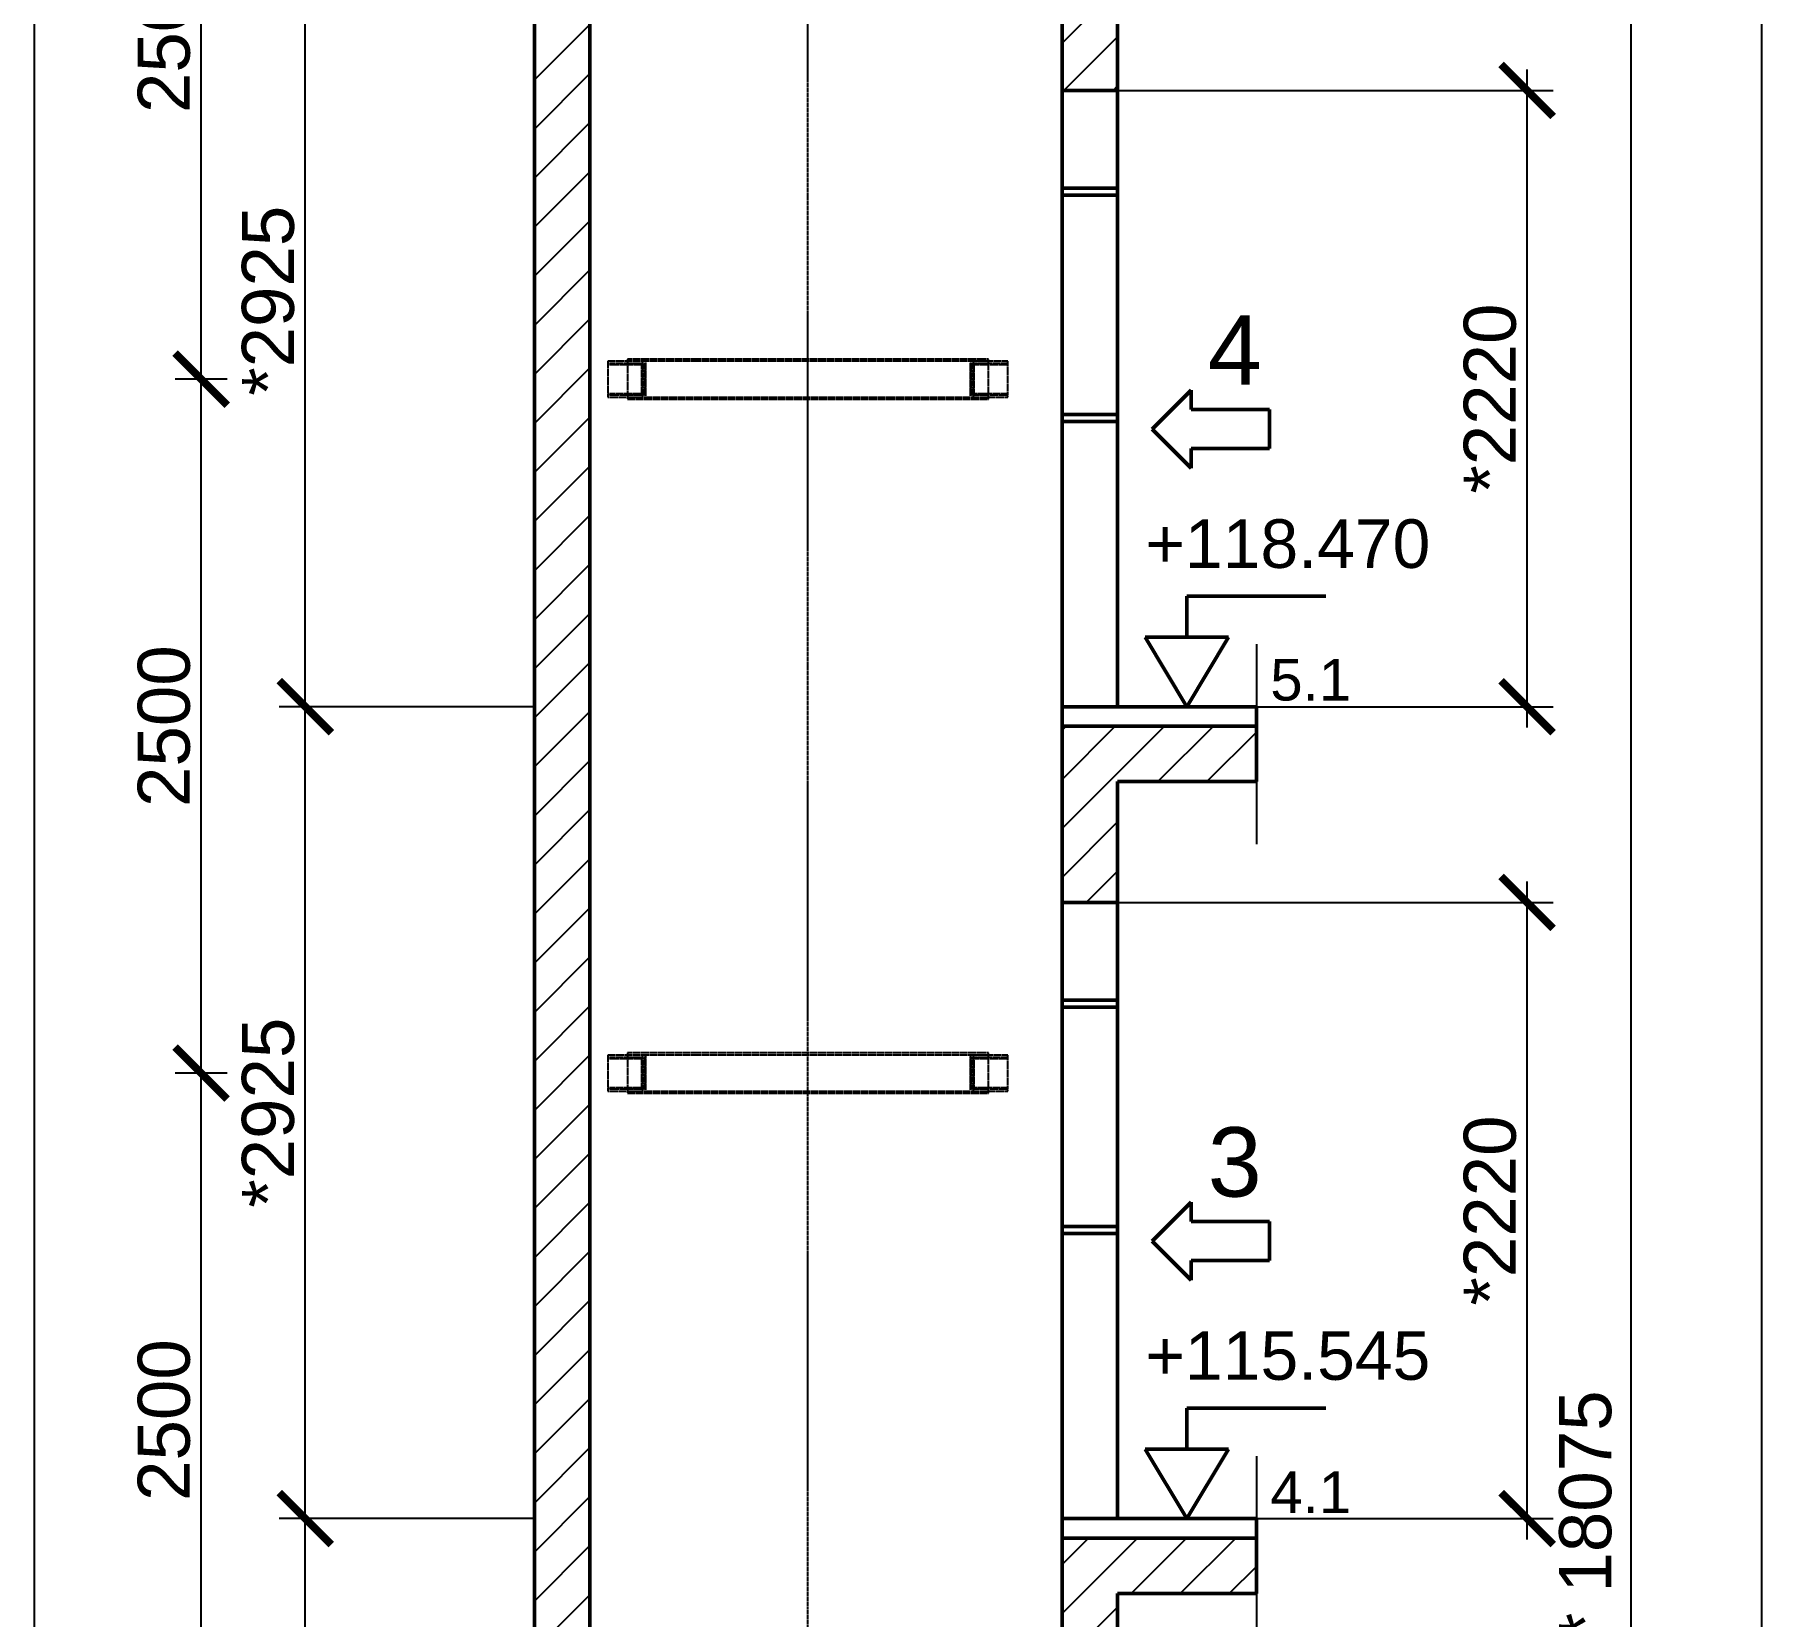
# Model space of a CAD drawing. Header units: millimetres. Extents: x -2854 to 202754, y -48725 to 27067.
# Drawn here: x 17156 to 23374, y -31300 to -25601 of the extents above; entities that cross this region are included whole.
import ezdxf

# ---------------------------------------------------------------- set-up
doc = ezdxf.new("R2010")
doc.units = ezdxf.units.MM
doc.linetypes.add('AM_ISO02W050', pattern=[7.5, 6, -1.5])
doc.linetypes.add('AM_ISO08W050', pattern=[18, 12, -1.5, 3, -1.5])
for name, color, linetype, lineweight in [('AM_0', 7, 'Continuous', 50), ('AM_5', 3, 'Continuous', 25), ('AM_8', 1, 'Continuous', 25), ('LDCar-AM_0', 7, 'Continuous', 50), ('LDCar-AM_4', 3, 'Continuous', 25), ('LDRailBrackets-AM_3', 6, 'AM_ISO02W050', 25), ('LDShaft-AM_0', 7, 'Continuous', 50), ('LDShaft-AM_5', 3, 'Continuous', 25), ('LDShaft-AM_7', 4, 'AM_ISO08W050', 25)]:
    doc.layers.add(name, color=color, linetype=linetype, lineweight=lineweight)
doc.layers.add('AM_VIEWS', color=1, linetype='Continuous', lineweight=25, plot=False)
doc.styles.add('LD', font='ARIALUNI.ttf')
doc.dimstyles.new('LIFT', dxfattribs={"dimtxt": 2.5, "dimasz": 2.5, "dimexe": 1.25, "dimexo": 0, "dimgap": 0.5, "dimtad": 1, "dimdec": 0, "dimzin": 1, "dimdsep": 46, "dimtxsty": 'LD', "dimblk": 'ARCHTICK', "dimcen": 0, "dimdle": 1, "dimclrd": 3, "dimclre": 3, "dimclrt": 4, "dimadec": 0, "dimazin": 0, "dimtp": 0.1, "dimtm": 0.1, "dimtfac": 0.71, "dimtdec": 0, "dimtix": 1, "dimtmove": 0, "dimatfit": 3, "dimfxl": 1, "dimtolj": 1, "dimarcsym": 0})

# ---------------------------------------------------------------- blocks, each defined once
blk = doc.blocks.new('LD_20260610085844_0000006A')
at = {"layer": 'LDShaft-AM_0'}
for p, q in [((-1900, 24391), (-1900, 0)), ((-1700, 0), (-1700, 24191)), ((0, 16375), (0, 15740)), ((200, 15740), (200, 16175)), ((0, 15740), (0, 15387.5)), ((0, 15740), (80, 15740)), ((80, 15740), (200, 15740)), ((200, 15387.5), (200, 15740)), ((0, 15387.5), (0, 15362.5)), ((0, 15387.5), (80, 15387.5)), ((80, 15362.5), (0, 15362.5)), ((0, 15362.5), (0, 14572.5)), ((80, 15387.5), (200, 15387.5)), ((200, 15362.5), (80, 15362.5)), ((200, 15362.5), (200, 15387.5)), ((200, 14572.5), (200, 15362.5)), ((0, 14572.5), (0, 14547.5)), ((0, 14572.5), (80, 14572.5)), ((80, 14572.5), (200, 14572.5)), ((200, 14547.5), (200, 14572.5)), ((80, 14547.5), (0, 14547.5)), ((0, 14547.5), (0, 13520)), ((200, 14547.5), (80, 14547.5)), ((200, 13520), (200, 14547.5)), ((80, 13450), (0, 13450)), ((0, 13450), (0, 12815)), ((200, 13450), (80, 13450)), ((700, 13450), (200, 13450)), ((700, 13250), (700, 13450)), ((200, 12815), (200, 13250)), ((200, 13250), (700, 13250)), ((0, 12815), (0, 12462.5)), ((0, 12815), (80, 12815)), ((80, 12815), (200, 12815)), ((200, 12462.5), (200, 12815)), ((0, 12462.5), (0, 12437.5)), ((0, 12462.5), (80, 12462.5)), ((80, 12437.5), (0, 12437.5)), ((0, 12437.5), (0, 11647.5)), ((80, 12462.5), (200, 12462.5)), ((200, 12437.5), (80, 12437.5)), ((200, 12437.5), (200, 12462.5)), ((200, 11647.5), (200, 12437.5)), ((0, 11647.5), (0, 11622.5)), ((0, 11647.5), (80, 11647.5)), ((80, 11647.5), (200, 11647.5)), ((200, 11622.5), (200, 11647.5)), ((80, 11622.5), (0, 11622.5)), ((0, 11622.5), (0, 10595)), ((200, 11622.5), (80, 11622.5)), ((200, 10595), (200, 11622.5)), ((80, 10525), (0, 10525)), ((0, 10525), (0, 9890)), ((200, 10525), (80, 10525)), ((700, 10525), (200, 10525)), ((700, 10325), (700, 10525)), ((200, 9890), (200, 10325)), ((200, 10325), (700, 10325))]:
    blk.add_line(p, q, dxfattribs=at)
blk = doc.blocks.new('LD_20260610085844_0000007C')
at = {"layer": 'LDShaft-AM_0'}
for p, q in [((80, 0), (0, 0)), ((0, 0), (0, -70)), ((200, 0), (80, 0)), ((700, 0), (200, 0)), ((700, -70), (700, 0)), ((0, -70), (80, -70)), ((80, -70), (200, -70)), ((200, -70), (700, -70))]:
    blk.add_line(p, q, dxfattribs=at)
blk = doc.blocks.new('LD_ENTRY_FLOOR_R')
for p, q in [((0, 0), (-150, 250)), ((150, 250), (0, 0))]:
    blk.add_line(p, q)
at = {"layer": 'AM_0'}
for p, q in [((0, 397.7), (500, 397.7)), ((0, 250), (0, 397.7)), ((-150, 250), (150, 250))]:
    blk.add_line(p, q, dxfattribs=at)
blk = doc.blocks.new('LD_20260610085844_0000007E')
at = {"layer": 'LDCar-AM_0'}
blk.add_blockref('LD_ENTRY_FLOOR_R', (0, 0), dxfattribs=at)
at = {"layer": 'LDCar-AM_0', "style": 'LD'}
blk.add_text('+115.545', height=175, dxfattribs=at).set_placement((-150, 500))
blk = doc.blocks.new('LD_ENTRY_R')
for p, q in [((0, 0), (140.6, 140.6)), ((140.6, 70.3), (140.6, 140.6)), ((140.6, 70.3), (422, 70.3)), ((422, -70.3), (422, 70.3)), ((0, 0), (140.6, -140.6)), ((140.6, -70.3), (422, -70.3)), ((140.6, -70.3), (140.6, -140.6))]:
    blk.add_line(p, q)
blk = doc.blocks.new('LD_20260610085844_0000007F')
at = {"layer": 'LDCar-AM_0'}
blk.add_blockref('LD_ENTRY_R', (0, 0), dxfattribs=at)
at = {"layer": 'LDCar-AM_0', "style": 'LD'}
blk.add_text('3', height=250, dxfattribs=at).set_placement((200, 160))
blk = doc.blocks.new('LD_20260610085844_00000081')
at = {"layer": 'LDShaft-AM_0'}
for p, q in [((80, 0), (0, 0)), ((0, 0), (0, -70)), ((200, 0), (80, 0)), ((700, 0), (200, 0)), ((700, -70), (700, 0)), ((0, -70), (80, -70)), ((80, -70), (200, -70)), ((200, -70), (700, -70))]:
    blk.add_line(p, q, dxfattribs=at)
blk = doc.blocks.new('LD_20260610085844_00000083')
at = {"layer": 'LDCar-AM_0'}
blk.add_blockref('LD_ENTRY_R', (0, 0), dxfattribs=at)
at = {"layer": 'LDCar-AM_0', "style": 'LD'}
blk.add_text('4', height=250, dxfattribs=at).set_placement((200, 160))
blk = doc.blocks.new('LD_20260610085844_00000084')
at = {"layer": 'LDCar-AM_0'}
blk.add_blockref('LD_ENTRY_FLOOR_R', (0, 0), dxfattribs=at)
at = {"layer": 'LDCar-AM_0', "style": 'LD'}
blk.add_text('+118.470', height=175, dxfattribs=at).set_placement((-150, 500))
blk = doc.blocks.new('LD_20260610085844_000000A4')
at = {"layer": 'LDShaft-AM_7'}
blk.add_line((0, -20061), (0, 4980), dxfattribs=at)
blk = doc.blocks.new('LD_20260610085844_000000B4')
at = {"layer": 'LDRailBrackets-AM_3'}
for p, q in [((-595, 64.5), (-720, 64.5)), ((-720, 64.5), (-720, 56.5)), ((-650, 72.5), (-650, 64.5)), ((650, 72.5), (-650, 72.5)), ((-650, 64.5), (-650, -64.5)), ((650, 64.5), (-650, 64.5)), ((-595, 56.5), (-595, 64.5)), ((720, 64.5), (595, 64.5)), ((595, 64.5), (595, 56.5)), ((650, 64.5), (650, 72.5)), ((650, -64.5), (650, 64.5)), ((720, 56.5), (720, 64.5)), ((-709, 56.5), (-720, 56.5)), ((-720, 56.5), (-720, 52.5)), ((-720, 52.5), (-720, -52.5)), ((-720, 52.5), (-709, 52.5)), ((-641, 56.5), (-709, 56.5)), ((-709, 56.5), (-709, 52.5)), ((-709, 52.5), (-709, 56.5)), ((-709, 52.5), (-641, 52.5)), ((-650, 56.5), (-589, 56.5)), ((-595, 56.5), (-641, 56.5)), ((-641, 56.5), (-641, 52.5)), ((-641, 52.5), (-641, 56.5)), ((-641, 52.5), (-595, 52.5)), ((-599, 56.5), (-599, -56.5)), ((-595, 56.5), (-599, 56.5)), ((-595, 52.5), (-595, 56.5)), ((-595, -56.5), (-595, 56.5)), ((-589, 56.5), (-589, -56.5)), ((-585, -60.5), (-585, 60.5)), ((-585, 60.5), (-585, -60.5)), ((585, 60.5), (585, -60.5)), ((585, -60.5), (585, 60.5)), ((589, -56.5), (589, 56.5)), ((589, 56.5), (650, 56.5)), ((595, 56.5), (595, 52.5)), ((641, 56.5), (595, 56.5)), ((595, 56.5), (595, -56.5)), ((599, 56.5), (595, 56.5)), ((595, 52.5), (641, 52.5)), ((599, -56.5), (599, 56.5)), ((641, 52.5), (641, 56.5)), ((641, 56.5), (641, 52.5)), ((709, 56.5), (641, 56.5)), ((641, 52.5), (709, 52.5)), ((709, 52.5), (709, 56.5)), ((709, 56.5), (709, 52.5)), ((720, 56.5), (709, 56.5)), ((709, 52.5), (720, 52.5)), ((720, 52.5), (720, 56.5)), ((720, -52.5), (720, 52.5)), ((-709, -52.5), (-720, -52.5)), ((-720, -52.5), (-720, -56.5)), ((-720, -56.5), (-720, -64.5)), ((-720, -56.5), (-709, -56.5)), ((-641, -52.5), (-709, -52.5)), ((-709, -52.5), (-709, -56.5)), ((-709, -56.5), (-709, -52.5)), ((-709, -56.5), (-641, -56.5)), ((-589, -56.5), (-650, -56.5)), ((-595, -52.5), (-641, -52.5)), ((-641, -52.5), (-641, -56.5)), ((-641, -56.5), (-641, -52.5)), ((-641, -56.5), (-595, -56.5)), ((-599, -56.5), (-595, -56.5)), ((-595, -56.5), (-595, -52.5)), ((-595, -64.5), (-595, -56.5)), ((650, -56.5), (589, -56.5)), ((595, -52.5), (595, -56.5)), ((641, -52.5), (595, -52.5)), ((595, -56.5), (595, -64.5)), ((595, -56.5), (641, -56.5)), ((595, -56.5), (599, -56.5)), ((641, -52.5), (641, -56.5)), ((709, -52.5), (641, -52.5)), ((641, -56.5), (641, -52.5)), ((641, -56.5), (709, -56.5)), ((709, -52.5), (709, -56.5)), ((720, -52.5), (709, -52.5)), ((709, -56.5), (709, -52.5)), ((709, -56.5), (720, -56.5)), ((720, -56.5), (720, -52.5)), ((720, -64.5), (720, -56.5)), ((-720, -64.5), (-595, -64.5)), ((-650, -64.5), (650, -64.5)), ((-650, -64.5), (-650, -72.5)), ((-650, -72.5), (650, -72.5)), ((595, -64.5), (720, -64.5)), ((650, -72.5), (650, -64.5))]:
    blk.add_line(p, q, dxfattribs=at)
blk = doc.blocks.new('LD_20260610085844_000000B7')
at = {"layer": 'LDRailBrackets-AM_3'}
for p, q in [((-595, 64.5), (-720, 64.5)), ((-720, 64.5), (-720, 56.5)), ((-650, 72.5), (-650, 64.5)), ((650, 72.5), (-650, 72.5)), ((-650, 64.5), (-650, -64.5)), ((650, 64.5), (-650, 64.5)), ((-595, 56.5), (-595, 64.5)), ((720, 64.5), (595, 64.5)), ((595, 64.5), (595, 56.5)), ((650, 64.5), (650, 72.5)), ((650, -64.5), (650, 64.5)), ((720, 56.5), (720, 64.5)), ((-709, 56.5), (-720, 56.5)), ((-720, 56.5), (-720, 52.5)), ((-720, 52.5), (-709, 52.5)), ((-720, 52.5), (-720, -52.5)), ((-709, 52.5), (-709, 56.5)), ((-641, 56.5), (-709, 56.5)), ((-709, 56.5), (-709, 52.5)), ((-709, 52.5), (-641, 52.5)), ((-650, 56.5), (-589, 56.5)), ((-641, 52.5), (-641, 56.5)), ((-595, 56.5), (-641, 56.5)), ((-641, 56.5), (-641, 52.5)), ((-641, 52.5), (-595, 52.5)), ((-599, 56.5), (-599, -56.5)), ((-595, 56.5), (-599, 56.5)), ((-595, 52.5), (-595, 56.5)), ((-595, -56.5), (-595, 56.5)), ((-589, 56.5), (-589, -56.5)), ((-585, -60.5), (-585, 60.5)), ((-585, 60.5), (-585, -60.5)), ((585, 60.5), (585, -60.5)), ((585, -60.5), (585, 60.5)), ((589, -56.5), (589, 56.5)), ((589, 56.5), (650, 56.5)), ((595, 56.5), (595, 52.5)), ((641, 56.5), (595, 56.5)), ((595, 56.5), (595, -56.5)), ((599, 56.5), (595, 56.5)), ((595, 52.5), (641, 52.5)), ((599, -56.5), (599, 56.5)), ((641, 56.5), (641, 52.5)), ((709, 56.5), (641, 56.5)), ((641, 52.5), (641, 56.5)), ((641, 52.5), (709, 52.5)), ((709, 56.5), (709, 52.5)), ((720, 56.5), (709, 56.5)), ((709, 52.5), (709, 56.5)), ((709, 52.5), (720, 52.5)), ((720, 52.5), (720, 56.5)), ((720, -52.5), (720, 52.5)), ((-709, -52.5), (-720, -52.5)), ((-720, -52.5), (-720, -56.5)), ((-720, -56.5), (-720, -64.5)), ((-720, -56.5), (-709, -56.5)), ((-709, -56.5), (-709, -52.5)), ((-641, -52.5), (-709, -52.5)), ((-709, -52.5), (-709, -56.5)), ((-709, -56.5), (-641, -56.5)), ((-589, -56.5), (-650, -56.5)), ((-641, -56.5), (-641, -52.5)), ((-595, -52.5), (-641, -52.5)), ((-641, -52.5), (-641, -56.5)), ((-641, -56.5), (-595, -56.5)), ((-599, -56.5), (-595, -56.5)), ((-595, -56.5), (-595, -52.5)), ((-595, -64.5), (-595, -56.5)), ((650, -56.5), (589, -56.5)), ((595, -52.5), (595, -56.5)), ((641, -52.5), (595, -52.5)), ((595, -56.5), (641, -56.5)), ((595, -56.5), (595, -64.5)), ((595, -56.5), (599, -56.5)), ((641, -52.5), (641, -56.5)), ((709, -52.5), (641, -52.5)), ((641, -56.5), (641, -52.5)), ((641, -56.5), (709, -56.5)), ((709, -56.5), (709, -52.5)), ((709, -52.5), (709, -56.5)), ((720, -52.5), (709, -52.5)), ((709, -56.5), (720, -56.5)), ((720, -56.5), (720, -52.5)), ((720, -64.5), (720, -56.5)), ((-720, -64.5), (-595, -64.5)), ((-650, -64.5), (650, -64.5)), ((-650, -64.5), (-650, -72.5)), ((-650, -72.5), (650, -72.5)), ((595, -64.5), (720, -64.5)), ((650, -72.5), (650, -64.5))]:
    blk.add_line(p, q, dxfattribs=at)
blk = doc.blocks.new('LD_20260610085844_000000BB')
at = {"layer": 'AM_8'}
for p, q in [((0, 15909.9), (200, 16109.9)), ((-1900, 15777.7), (-1700, 15977.7)), ((6.9, 15740), (200, 15933.1)), ((-1900, 15600.9), (-1700, 15800.9)), ((183.7, 15740), (200, 15756.3)), ((-1900, 15424.1), (-1700, 15624.1)), ((-1900, 15247.3), (-1700, 15447.3)), ((-1900, 15070.6), (-1700, 15270.6)), ((-1900, 14893.8), (-1700, 15093.8)), ((-1900, 14717), (-1700, 14917)), ((-1900, 14540.2), (-1700, 14740.2)), ((-1900, 14363.5), (-1700, 14563.5)), ((-1900, 14186.7), (-1700, 14386.7)), ((-1900, 14009.9), (-1700, 14209.9)), ((-1900, 13833.1), (-1700, 14033.1)), ((-1900, 13656.3), (-1700, 13856.3)), ((-1900, 13479.6), (-1700, 13679.6)), ((-1900, 13302.8), (-1700, 13502.8)), ((0, 13081.5), (368.5, 13450)), ((0, 13258.3), (191.7, 13450)), ((0, 13435), (15, 13450)), ((345.3, 13250), (545.3, 13450)), ((522.1, 13250), (700, 13427.9)), ((-1900, 13126), (-1700, 13326)), ((698.9, 13250), (700, 13251.1)), ((-1900, 12949.2), (-1700, 13149.2)), ((0, 12904.7), (200, 13104.7)), ((-1900, 12772.5), (-1700, 12972.5)), ((87.1, 12815), (200, 12927.9)), ((-1900, 12595.7), (-1700, 12795.7)), ((-1900, 12418.9), (-1700, 12618.9)), ((-1900, 12242.1), (-1700, 12442.1)), ((-1900, 12065.4), (-1700, 12265.4)), ((-1900, 11888.6), (-1700, 12088.6)), ((-1900, 11711.8), (-1700, 11911.8)), ((-1900, 11535), (-1700, 11735)), ((-1900, 11358.3), (-1700, 11558.3)), ((-1900, 11181.5), (-1700, 11381.5)), ((-1900, 11004.7), (-1700, 11204.7)), ((-1900, 10827.9), (-1700, 11027.9)), ((-1900, 10651.1), (-1700, 10851.1)), ((-1900, 10474.4), (-1700, 10674.4)), ((0, 10253), (272, 10525)), ((0, 10429.8), (95.2, 10525)), ((248.7, 10325), (448.7, 10525)), ((425.5, 10325), (625.5, 10525)), ((-1900, 10297.6), (-1700, 10497.6)), ((602.3, 10325), (700, 10422.7)), ((-1900, 10120.8), (-1700, 10320.8)), ((0, 10076.3), (200, 10276.3))]:
    blk.add_line(p, q, dxfattribs=at)
blk = doc.blocks.new('_ArchTick')
at = {"color": 0, "linetype": 'ByBlock', "const_width": 0.15}
blk.add_lwpolyline([(-0.5, -0.5), (0.5, 0.5)], dxfattribs=at)
blk = doc.blocks.new('*D1571')
at = {"layer": 'Defpoints', "color": 0, "transparency": 16777216}
for p in [(18130.7, -25097.6), (18955.7, -25097.6), (18955.7, -28022.6)]:
    blk.add_point(p, dxfattribs=at)
at = {"layer": 'LDShaft-AM_5', "color": 3, "lineweight": -2, "transparency": 16777216}
for p, q in [((18130.7, -28097.6), (18130.7, -25022.6)), ((18955.7, -25097.6), (18037, -25097.6)), ((18955.7, -28022.6), (18037, -28022.6))]:
    blk.add_line(p, q, dxfattribs=at)
at = {"layer": 'LDShaft-AM_5', "color": 3, "lineweight": -2, "transparency": 16777216, "xscale": 187.5, "yscale": 187.5, "zscale": 187.5}
for p, rotation in [((18130.7, -25097.6), 90), ((18130.7, -28022.6), 270)]:
    blk.add_blockref('_ArchTick', p, dxfattribs=dict(at, rotation=rotation))
at = {"layer": 'LDShaft-AM_5', "color": 4, "transparency": 16777216, "insert": (17997.4, -26560.1), "char_height": 187.5, "attachment_point": 5, "rotation": 90, "style": 'LD'}
blk.add_mtext('\\A1;*2925', dxfattribs=at)
blk = doc.blocks.new('*D1572')
at = {"layer": 'Defpoints', "color": 0, "transparency": 16777216}
for p in [(18130.7, -28022.6), (18955.7, -28022.6), (18955.7, -30947.6)]:
    blk.add_point(p, dxfattribs=at)
at = {"layer": 'LDShaft-AM_5', "color": 3, "lineweight": -2, "transparency": 16777216}
for p, q in [((18130.7, -31022.6), (18130.7, -27947.6)), ((18955.7, -28022.6), (18037, -28022.6)), ((18955.7, -30947.6), (18037, -30947.6))]:
    blk.add_line(p, q, dxfattribs=at)
at = {"layer": 'LDShaft-AM_5', "color": 3, "lineweight": -2, "transparency": 16777216, "xscale": 187.5, "yscale": 187.5, "zscale": 187.5}
for p, rotation in [((18130.7, -28022.6), 90), ((18130.7, -30947.6), 270)]:
    blk.add_blockref('_ArchTick', p, dxfattribs=dict(at, rotation=rotation))
at = {"layer": 'LDShaft-AM_5', "color": 4, "transparency": 16777216, "insert": (17997.4, -29485.1), "char_height": 187.5, "attachment_point": 5, "rotation": 90, "style": 'LD'}
blk.add_mtext('\\A1;*2925', dxfattribs=at)
blk = doc.blocks.new('*D1574')
at = {"layer": 'Defpoints', "color": 0, "transparency": 16777216}
for p in [(18130.7, -30947.6), (18955.7, -30947.6), (18955.7, -33872.6)]:
    blk.add_point(p, dxfattribs=at)
at = {"layer": 'LDShaft-AM_5', "color": 3, "lineweight": -2, "transparency": 16777216}
for p, q in [((18130.7, -33947.6), (18130.7, -30872.6)), ((18955.7, -30947.6), (18037, -30947.6)), ((18955.7, -33872.6), (18037, -33872.6))]:
    blk.add_line(p, q, dxfattribs=at)
at = {"layer": 'LDShaft-AM_5', "color": 3, "lineweight": -2, "transparency": 16777216, "xscale": 187.5, "yscale": 187.5, "zscale": 187.5}
for p, rotation in [((18130.7, -30947.6), 90), ((18130.7, -33872.6), 270)]:
    blk.add_blockref('_ArchTick', p, dxfattribs=dict(at, rotation=rotation))
at = {"layer": 'LDShaft-AM_5', "color": 4, "transparency": 16777216, "insert": (17997.4, -32410.1), "char_height": 187.5, "attachment_point": 5, "rotation": 90, "style": 'LD'}
blk.add_mtext('\\A1;*2925', dxfattribs=at)
blk = doc.blocks.new('*D1577')
at = {"layer": 'Defpoints', "color": 0, "transparency": 16777216}
for p in [(21055.7, -25802.6), (22530.7, -25802.6), (21055.7, -28022.6)]:
    blk.add_point(p, dxfattribs=at)
at = {"layer": 'LDShaft-AM_5', "color": 3, "lineweight": -2, "transparency": 16777216}
for p, q in [((22530.7, -28097.6), (22530.7, -25727.6)), ((21055.7, -25802.6), (22624.5, -25802.6)), ((21055.7, -28022.6), (22624.5, -28022.6))]:
    blk.add_line(p, q, dxfattribs=at)
at = {"layer": 'LDShaft-AM_5', "color": 3, "lineweight": -2, "transparency": 16777216, "xscale": 187.5, "yscale": 187.5, "zscale": 187.5}
for p, rotation in [((22530.7, -25802.6), 90), ((22530.7, -28022.6), 270)]:
    blk.add_blockref('_ArchTick', p, dxfattribs=dict(at, rotation=rotation))
at = {"layer": 'LDShaft-AM_5', "color": 4, "transparency": 16777216, "insert": (22397.4, -26912.6), "char_height": 187.5, "attachment_point": 5, "rotation": 90, "style": 'LD'}
blk.add_mtext('\\A1;*2220', dxfattribs=at)
blk = doc.blocks.new('*D1578')
at = {"layer": 'Defpoints', "color": 0, "transparency": 16777216}
for p in [(21055.7, -28727.6), (22530.7, -28727.6), (21055.7, -30947.6)]:
    blk.add_point(p, dxfattribs=at)
at = {"layer": 'LDShaft-AM_5', "color": 3, "lineweight": -2, "transparency": 16777216}
for p, q in [((22530.7, -31022.6), (22530.7, -28652.6)), ((21055.7, -28727.6), (22624.5, -28727.6)), ((21055.7, -30947.6), (22624.5, -30947.6))]:
    blk.add_line(p, q, dxfattribs=at)
at = {"layer": 'LDShaft-AM_5', "color": 3, "lineweight": -2, "transparency": 16777216, "xscale": 187.5, "yscale": 187.5, "zscale": 187.5}
for p, rotation in [((22530.7, -28727.6), 90), ((22530.7, -30947.6), 270)]:
    blk.add_blockref('_ArchTick', p, dxfattribs=dict(at, rotation=rotation))
at = {"layer": 'LDShaft-AM_5', "color": 4, "transparency": 16777216, "insert": (22397.4, -29837.6), "char_height": 187.5, "attachment_point": 5, "rotation": 90, "style": 'LD'}
blk.add_mtext('\\A1;*2220', dxfattribs=at)
blk = doc.blocks.new('*D1581')
at = {"layer": 'Defpoints', "color": 0, "transparency": 16777216}
for p in [(17755.7, -29342.6), (17849.5, -29342.6), (17849.5, -31842.6)]:
    blk.add_point(p, dxfattribs=at)
at = {"layer": 'LDShaft-AM_5', "color": 3, "lineweight": -2, "transparency": 16777216}
for p, q in [((17755.7, -31917.6), (17755.7, -29267.6)), ((17849.5, -29342.6), (17662, -29342.6)), ((17849.5, -31842.6), (17662, -31842.6))]:
    blk.add_line(p, q, dxfattribs=at)
at = {"layer": 'LDShaft-AM_5', "color": 3, "lineweight": -2, "transparency": 16777216, "xscale": 187.5, "yscale": 187.5, "zscale": 187.5}
for p, rotation in [((17755.7, -29342.6), 90), ((17755.7, -31842.6), 270)]:
    blk.add_blockref('_ArchTick', p, dxfattribs=dict(at, rotation=rotation))
at = {"layer": 'LDShaft-AM_5', "color": 4, "transparency": 16777216, "insert": (17622.4, -30592.6), "char_height": 187.5, "attachment_point": 5, "rotation": 90, "style": 'LD'}
blk.add_mtext('\\A1;2500', dxfattribs=at)
blk = doc.blocks.new('*D1583')
at = {"layer": 'Defpoints', "color": 0, "transparency": 16777216}
for p in [(17755.7, -26842.6), (17849.5, -26842.6), (17849.5, -29342.6)]:
    blk.add_point(p, dxfattribs=at)
at = {"layer": 'LDShaft-AM_5', "color": 3, "lineweight": -2, "transparency": 16777216}
for p, q in [((17755.7, -29417.6), (17755.7, -26767.6)), ((17849.5, -26842.6), (17662, -26842.6)), ((17849.5, -29342.6), (17662, -29342.6))]:
    blk.add_line(p, q, dxfattribs=at)
at = {"layer": 'LDShaft-AM_5', "color": 3, "lineweight": -2, "transparency": 16777216, "xscale": 187.5, "yscale": 187.5, "zscale": 187.5}
for p, rotation in [((17755.7, -26842.6), 90), ((17755.7, -29342.6), 270)]:
    blk.add_blockref('_ArchTick', p, dxfattribs=dict(at, rotation=rotation))
at = {"layer": 'LDShaft-AM_5', "color": 4, "transparency": 16777216, "insert": (17622.4, -28092.6), "char_height": 187.5, "attachment_point": 5, "rotation": 90, "style": 'LD'}
blk.add_mtext('\\A1;2500', dxfattribs=at)
blk = doc.blocks.new('*D1592')
at = {"layer": 'AM_5', "color": 3, "lineweight": -2, "transparency": 16777216}
for p, q in [((22905.7, -40322.6), (22905.7, -22097.6)), ((20855.7, -22172.6), (22999.5, -22172.6)), ((20855.7, -40247.6), (22999.5, -40247.6))]:
    blk.add_line(p, q, dxfattribs=at)
at = {"layer": 'Defpoints', "color": 0, "transparency": 16777216}
for p in [(20855.7, -22172.6), (22905.7, -22172.6), (20855.7, -40247.6)]:
    blk.add_point(p, dxfattribs=at)
at = {"layer": 'AM_5', "color": 3, "lineweight": -2, "transparency": 16777216, "xscale": 187.5, "yscale": 187.5, "zscale": 187.5}
for p, rotation in [((22905.7, -22172.6), 90), ((22905.7, -40247.6), 270)]:
    blk.add_blockref('_ArchTick', p, dxfattribs=dict(at, rotation=rotation))
at = {"layer": 'AM_5', "color": 4, "transparency": 16777216, "insert": (22765.5, -31210.1), "char_height": 187.5, "attachment_point": 5, "rotation": 90, "style": 'LD'}
blk.add_mtext('\\A1;HQ=* 18075', dxfattribs=at)
blk = doc.blocks.new('*D1593')
at = {"layer": 'Defpoints', "color": 0, "transparency": 16777216}
for p in [(17755.7, -24342.6), (17849.5, -24342.6), (17849.5, -26842.6)]:
    blk.add_point(p, dxfattribs=at)
at = {"layer": 'LDShaft-AM_5', "color": 3, "lineweight": -2, "transparency": 16777216}
for p, q in [((17755.7, -26917.6), (17755.7, -24267.6)), ((17849.5, -24342.6), (17662, -24342.6)), ((17849.5, -26842.6), (17662, -26842.6))]:
    blk.add_line(p, q, dxfattribs=at)
at = {"layer": 'LDShaft-AM_5', "color": 3, "lineweight": -2, "transparency": 16777216, "xscale": 187.5, "yscale": 187.5, "zscale": 187.5}
for p, rotation in [((17755.7, -24342.6), 90), ((17755.7, -26842.6), 270)]:
    blk.add_blockref('_ArchTick', p, dxfattribs=dict(at, rotation=rotation))
at = {"layer": 'LDShaft-AM_5', "color": 4, "transparency": 16777216, "insert": (17622.4, -25592.6), "char_height": 187.5, "attachment_point": 5, "rotation": 90, "style": 'LD'}
blk.add_mtext('\\A1;2500', dxfattribs=at)
blk = doc.blocks.new('LD_20260610085844_000000BF')
at = {"layer": 'LDCar-AM_4'}
for p, q in [((700, 13745), (700, 13025)), ((700, 10820), (700, 10100))]:
    blk.add_line(p, q, dxfattribs=at)

msp = doc.modelspace()

# ---------------------------------------------------------------- linework, layer by layer
at = {"layer": 'AM_VIEWS'}
msp.add_lwpolyline([(17155.7, -16026.6), (23374.5, -16026.6), (23374.5, -43858.8), (17155.7, -43858.8)], close=True, dxfattribs=at)

# ---------------------------------------------------------------- block references
for name, p in [('LD_20260610085844_000000A4', (19940.7, -21906.6)), ('LD_20260610085844_0000006A', (20855.7, -41542.6)), ('LD_20260610085844_000000BB', (20855.7, -41542.6)), ('LD_20260610085844_000000BF', (20855.7, -41542.6)), ('LD_20260610085844_00000083', (21180.7, -27022.6)), ('LD_20260610085844_000000B4', (19940.7, -26842.6)), ('LD_20260610085844_00000084', (21305.7, -28022.6)), ('LD_20260610085844_00000081', (20855.7, -28022.6)), ('LD_20260610085844_000000B7', (19940.7, -29342.6)), ('LD_20260610085844_0000007F', (21180.7, -29947.6)), ('LD_20260610085844_0000007E', (21305.7, -30947.6)), ('LD_20260610085844_0000007C', (20855.7, -30947.6))]:
    msp.add_blockref(name, p)

# ---------------------------------------------------------------- texts
at = {"layer": 'LDShaft-AM_0', "char_height": 150, "attachment_point": 7, "style": 'LD'}
for s, insert in [('\\fArial Unicode MS|b0|i0;\\l\\C256;5.1', (21605.7, -28002.6)), ('\\fArial Unicode MS|b0|i0;\\l\\C256;4.1', (21605.7, -30927.6))]:
    msp.add_mtext(s, dxfattribs=dict(at, insert=insert))

# ---------------------------------------------------------------- dimensions: what is measured, and where the dimension line sits
at = {"layer": 'AM_5'}
dim = msp.add_linear_dim(base=(22905.7, -22172.6), p1=(20855.7, -40247.6), p2=(20855.7, -22172.6), angle=90, text='HQ=* <>', dimstyle='LIFT', override={"dimscale": 75, "dimtxt": 2.5, "dimtix": 1}, dxfattribs=at)
dim.commit()
dim.dimension.update_dxf_attribs({"geometry": '*D1592', "text_midpoint": (22765.5, -31210.1)})
at = {"layer": 'LDShaft-AM_5'}
for base, p1, p2, picture, middle in [((17755.7, -24342.6), (17849.5, -26842.6), (17849.5, -24342.6), '*D1593', (17622.4, -25592.6)), ((17755.7, -26842.6), (17849.5, -29342.6), (17849.5, -26842.6), '*D1583', (17622.4, -28092.6)), ((17755.7, -29342.6), (17849.5, -31842.6), (17849.5, -29342.6), '*D1581', (17622.4, -30592.6))]:
    dim = msp.add_linear_dim(base=base, p1=p1, p2=p2, angle=90, dimstyle='LIFT', override={"dimscale": 75, "dimtxt": 2.5, "dimtix": 1}, dxfattribs=at)
    dim.commit()
    dim.dimension.update_dxf_attribs({"geometry": picture, "text_midpoint": middle})
for base, p1, p2, picture, middle in [((18130.7, -25097.6), (18955.7, -28022.6), (18955.7, -25097.6), '*D1571', (17997.4, -26560.1)), ((22530.7, -25802.6), (21055.7, -28022.6), (21055.7, -25802.6), '*D1577', (22397.4, -26912.6)), ((18130.7, -28022.6), (18955.7, -30947.6), (18955.7, -28022.6), '*D1572', (17997.4, -29485.1)), ((22530.7, -28727.6), (21055.7, -30947.6), (21055.7, -28727.6), '*D1578', (22397.4, -29837.6)), ((18130.7, -30947.6), (18955.7, -33872.6), (18955.7, -30947.6), '*D1574', (17997.4, -32410.1))]:
    dim = msp.add_linear_dim(base=base, p1=p1, p2=p2, angle=90, text='*<>', dimstyle='LIFT', override={"dimscale": 75, "dimtxt": 2.5, "dimtix": 1}, dxfattribs=at)
    dim.commit()
    dim.dimension.update_dxf_attribs({"geometry": picture, "text_midpoint": middle})

doc.saveas('drawing.dxf')
